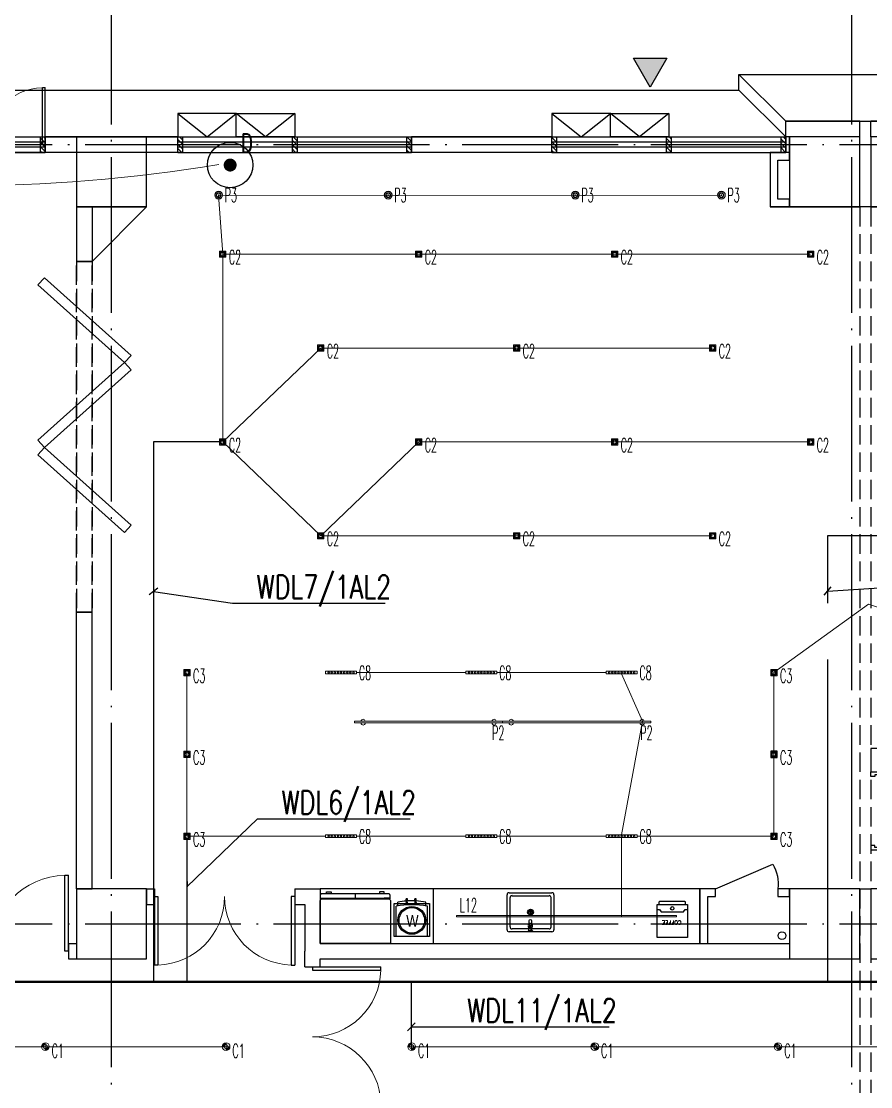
# Model space of a CAD drawing. Extents: x -621157 to 1764546, y -106808 to 741893.
# Drawn here: x 227343 to 238240, y 27911 to 41583 of the extents above; entities that cross this region are included whole.
import ezdxf
from ezdxf import colors
from ezdxf.entities.mleader import LeaderData, LeaderLine
from ezdxf.math import Vec2, Vec3

# ---------------------------------------------------------------- set-up
doc = ezdxf.new("R2010")
doc.units = 0
doc.header["$LTSCALE"] = 1000
doc.header["$MEASUREMENT"] = 0
for name, pattern in [('DASH', [0.35, 0.25, -0.1]), ('DOT', [6.35, 0, -6.35]), ('XREF-A-101-平面图_t3$0$__DASH', [0.35, 0.25, -0.1]), ('XREF-A-101-平面图_t3$0$DASH', [0.35, 0.25, -0.1]), ('XREF-A-101-平面图_t3$0$DOTE', [2.42, 2, -0.2, 0.02, -0.2])]:
    doc.linetypes.add(name, pattern=pattern)
for name, color, linetype in [('0-底图', 7, 'Continuous'), ('E-SIG_TEXT', 2, 'Continuous'), ('EQUIP-动力', 3, 'Continuous'), ('WIRE-动力', 130, 'Continuous'), ('WIRE-照明', 4, 'Continuous'), ('XREF-A-101-平面图_t3$0$A-COLUMN', 8, 'Continuous'), ('XREF-A-101-平面图_t3$0$A-DOTE', 8, 'Continuous'), ('XREF-A-101-平面图_t3$0$A-GROUND', 8, 'Continuous'), ('XREF-A-101-平面图_t3$0$A-SEE', 8, 'Continuous'), ('XREF-A-101-平面图_t3$0$A-WALL-FILL', 8, 'Continuous'), ('XREF-A-101-平面图_t3$0$A-WINDOW', 8, 'Continuous'), ('XREF-A-101-平面图_t3$0$A-开启符号', 8, 'Continuous'), ('XREF-A-101-平面图_t3$0$DOOR-INF', 8, 'Continuous'), ('XREF-A-101-平面图_t3$0$F-B-INF', 8, 'Continuous'), ('XREF-A-101-平面图_t3$0$F-L-INF', 8, 'Continuous'), ('XREF-A-101-平面图_t3$0$GLASS WALL-INF', 8, 'Continuous'), ('XREF-A-101-平面图_t3$0$GROUND', 8, 'Continuous'), ('XREF-A-101-平面图_t3$0$I-SURFACE', 8, 'Continuous'), ('XREF-A-101-平面图_t3$0$I-WALL-GYPSUM', 8, 'Continuous'), ('XREF-A-101-平面图_t3$0$PARTITION-INF', 8, 'Continuous'), ('XREF-A-101-平面图_t3$0$PUB_HATCH', 8, 'Continuous'), ('XREF-A-101-平面图_t3$0$PUB_TEXT', 8, 'Continuous'), ('XREF-A-101-平面图_t3$0$VPIPE-消防', 8, 'Continuous'), ('照明回路线', 1, 'Continuous')]:
    doc.layers.add(name, color=color, linetype=linetype)
doc.layers.add('00-照明回路线', color=6, linetype='Continuous', lineweight=0)
doc.layers.add('LIGHT-INF', color=6, linetype='Continuous', lineweight=0)
doc.styles.add('DIM-FONT', font='romans.shx', dxfattribs={"width": 0.8, "bigfont": 'hzdxc.shx'})
doc.styles.add('E-FST', font='txt.shx', dxfattribs={"width": 0.75, "height": 250, "bigfont": '@@gbcbig.shx'})
doc.styles.add('INF DIM', font='SIMPLEX.SHX', dxfattribs={"width": 0.7, "bigfont": 'hztxt.shx'})
doc.styles.get("Standard").update_dxf_attribs({"font": 'romans.shx', "bigfont": 'HZDXC.SHX'})
doc.styles.add('XREF-A-101-平面图_t3$0$69F Layout plan$0$Standard', font='arial.ttf', dxfattribs={"width": 0.8})
doc.styles.add('XREF-A-101-平面图_t3$0$ROMANS', font='romans.shx')

# ---------------------------------------------------------------- blocks, each defined once
blk = doc.blocks.new('XREF-A-101-平面图_t3$0$轴网')
at = {"layer": 'XREF-A-101-平面图_t3$0$A-DOTE', "linetype": 'XREF-A-101-平面图_t3$0$DOTE'}
for p, q in [((28500, -3300), (28500, 43300)), ((38000, -3300), (38000, 43300)), ((-3300, 40000), (69800, 40000)), ((-3300, 30000), (69800, 30000))]:
    blk.add_line(p, q, dxfattribs=at)
blk = doc.blocks.new('XREF-A-101-平面图_t3$0$G$C869EB286')
at = {"layer": 'XREF-A-101-平面图_t3$0$A-WINDOW'}
h = blk.add_hatch(dxfattribs=at)
h.set_pattern_fill('ANSI31', color=256, scale=25)
h.set_pattern_definition([(45, (-143.957, -89940), (-28.0633, 28.0633), [])])
h.paths.add_polyline_path([(0, 60), (200, 60), (200, 0), (0, 0)])
blk.add_lwpolyline([(0, 60), (200, 60), (200, 0), (0, 0)], close=True, dxfattribs=at)
blk = doc.blocks.new('XREF-A-101-平面图_t3$0$柱网1F')
at = {"layer": 'XREF-A-101-平面图_t3$0$A-COLUMN'}
for points in [[(28050, -800), (28950, -800), (28950, 100), (28050, 100)], [(37200, -800), (38100, -800), (38100, 100), (37200, 100)], [(38240, -800), (39140, -800), (39140, 100), (38240, 100)], [(28050, -10450), (28950, -10450), (28950, -9550), (28050, -9550)], [(37200, -10450), (38100, -10450), (38100, -9550), (37200, -9550)], [(38240, -10450), (39140, -10450), (39140, -9550), (38240, -9550)]]:
    blk.add_lwpolyline(points, close=True, dxfattribs=at)
blk = doc.blocks.new('XREF-A-101-平面图_t3$0$Reflesh-900')
for p, q in [((450, 53), (-450, 53)), ((-450, 53), (-370, 53)), ((0, 0), (0, 53))]:
    blk.add_line(p, q)
for points in [[(-430, 64, -0.414214), (-450, 84), (-450, 634), (450, 634), (450, 84, -0.414214), (430, 64)], [(435, -1, 0.368203), (451, 19), (451, 53), (-449, 53), (-449, 19, 0.368203), (-432, -1, -0.001541)]]:
    blk.add_lwpolyline(points, format="xyb", close=True)
for points in [[(-370, -3), (-370, -24, 0.414214), (-365, -29), (-315, -29, 0.414214), (-310, -24), (-310, 0)], [(370, -3), (370, -24, -0.414214), (365, -29), (315, -29, -0.414214), (310, -24), (310, 0)]]:
    blk.add_lwpolyline(points, format="xyb")
blk = doc.blocks.new('XREF-A-101-平面图_t3$0$coffeemachine_PL-01')
blk.add_lwpolyline([(-195, 426), (195, 426), (195, 0), (-195, 0)], close=True)
at = {"color": 8}
blk.add_lwpolyline([(195, 64), (165, 64), (144, 93), (0, 93), (-144, 93), (-165, 64), (-195, 64)], dxfattribs=at)
blk.add_lwpolyline([(-172, 0), (-172, -26, 0.414214), (-162, -36), (162, -36, 0.414214), (172, -26), (172, 0)], format="xyb", dxfattribs=at)
blk.add_circle((0, 50), 22.5)
at = {"insert": (7, 233), "char_height": 50, "width": 870.54, "attachment_point": 5, "style": 'XREF-A-101-平面图_t3$0$ROMANS'}
blk.add_mtext('COFFEE', dxfattribs=at)
blk = doc.blocks.new('XREF-A-101-平面图_t3$0$A$C4A4B287C')
at = {"layer": 'XREF-A-101-平面图_t3$0$GLASS WALL-INF', "elevation": -1}
blk.add_lwpolyline([(100, 300), (100, 0), (0, 0), (0, 300)], close=True, dxfattribs=at)
blk = doc.blocks.new('XREF-A-101-平面图_t3$0$EW23')
at = {"color": 5}
for p, q in [((7205, 24900, 0), (7205, 23970, 0)), ((7205, 24900, 0), (7245, 24900, 0)), ((7245, 24900, 0), (7245, 23970, 0)), ((7245, 24780, 0), (7205, 24780, 0)), ((7205, 24090, 0), (7246, 24090, 0)), ((7205, 23970, 0), (7245, 23970, 0))]:
    blk.add_line(p, q, dxfattribs=at)
at = {"color": 5, "elevation": 0}
for points in [[(7215, 24995), (7175, 24995), (7175, 24895), (7205, 24895), (7205, 24940), (7233, 24940), (7233, 24985), (7233, 24995), (7215, 24995)], [(8135, 24995), (8175, 24995), (8175, 24895), (8140, 24895), (8140, 24940), (8117, 24940), (8117, 24985), (8117, 24995), (8135, 24995)]]:
    blk.add_lwpolyline(points, close=True, dxfattribs=at)
at = {"color": 8, "elevation": 0}
for points in [[(7228, 24780), (7228, 24090)], [(7160, 24035), (7160, 24026), (7150, 24026), (7150, 24140), (7160, 24140), (7160, 24045)], [(7296, 24035), (7296, 24026), (7306, 24026), (7306, 24140), (7296, 24140), (7296, 24045)]]:
    blk.add_lwpolyline(points, dxfattribs=at)
for points in [[(7200, 24035), (7154, 24035), (7154, 24045), (7200, 24045)], [(7205, 24021), (7200, 24021), (7200, 24059), (7205, 24059)], [(7246, 24021), (7256, 24021), (7256, 24059), (7246, 24059)], [(7256, 24035), (7302, 24035), (7302, 24045), (7256, 24045)]]:
    blk.add_lwpolyline(points, close=True, dxfattribs=at)
at = {"color": 8}
blk.add_arc((7172, 24936, 0), 969, 274.4003, 357.8611, dxfattribs=at)
blk = doc.blocks.new('XREF-A-101-平面图_t3$0$A$C2C206FAC')
for p, q in [((0, 485), (400, 485)), ((0, 485), (0, 98)), ((400, 485), (400, 98)), ((20, 94), (20, 44)), ((148, 50), (145, 0)), ((145, 0), (160, 0)), ((148, 50), (150, 50)), ((155, 50), (157, 50)), ((157, 50), (160, 0)), ((260, 50), (257, 0)), ((257, 0), (272, 0)), ((260, 50), (262, 50)), ((267, 50), (269, 50)), ((269, 50), (272, 0)), ((380, 94), (380, 44))]:
    blk.add_line(p, q)
for centre, radius in [((200, 278), 179), ((200, 278), 164), ((153, 50), 2.6), ((265, 50), 2.6)]:
    blk.add_circle(centre, radius)
for centre, radius, start, end in [((200, 1084), 1006, 258.547, 281.4897), ((200, 1084), 1056, 260.1999, 267.1079), ((152, 54), 10.9, 296.6275, 243.5797), ((200, 1084), 1056, 267.7307, 273.2177), ((265, 54), 10.9, 296.6275, 243.5797), ((200, 1084), 1056, 273.8352, 279.8368)]:
    blk.add_arc(centre, radius, start, end)
at = {"insert": (1123, 210), "char_height": 150, "width": 1952.54, "attachment_point": 1, "rotation": 180, "style": 'XREF-A-101-平面图_t3$0$69F Layout plan$0$Standard'}
blk.add_mtext('\\pxi5.6747;W', dxfattribs=at)
blk = doc.blocks.new('XREF-A-101-平面图_t3$0$yuouioui')
at = {"linetype": 'XREF-A-101-平面图_t3$0$__DASH', "ltscale": 1000}
blk.add_lwpolyline([(300666, 20452), (301087, 20452), (301087, 20000), (300666, 20000)], close=True, dxfattribs=at)
at = {"linetype": 'XREF-A-101-平面图_t3$0$__DASH', "ltscale": 1000, "rotation": 89.98165643611132}
blk.add_blockref('XREF-A-101-平面图_t3$0$A$C2C206FAC', (301151, 20026), dxfattribs=at)
blk = doc.blocks.new('XREF-A-101-平面图_t3$0$WashBasin')
at = {"color": 8}
for p, q in [((272, 500), (272, 495)), ((272, 495), (285, 486)), ((272, 495), (302, 495)), ((285, 486), (285, 464)), ((285, 486), (302, 486)), ((285, 454), (285, 440)), ((332, 495), (302, 495)), ((320, 486), (302, 486)), ((332, 495), (320, 486)), ((320, 486), (320, 464)), ((320, 454), (320, 440)), ((332, 500), (332, 495)), ((300, 225), (300, 275)), ((275, 250), (325, 250))]:
    blk.add_line(p, q, dxfattribs=at)
for points in [[(0, 25), (0, 475)], [(25, 500), (575, 500)], [(600, 475), (600, 25)], [(575, 0), (25, 0)]]:
    blk.add_lwpolyline(points)
for points in [[(38, 63), (38, 438)], [(63, 463), (538, 463)], [(563, 438), (563, 63)], [(538, 38), (63, 38)]]:
    blk.add_lwpolyline(points, dxfattribs=at)
for points in [[(302, 464), (285, 464, 1), (285, 454), (302, 454)], [(302, 464), (320, 464, -1), (320, 454), (302, 454)], [(316, 397), (316, 355, -1), (289, 355), (289, 397)]]:
    blk.add_lwpolyline(points, format="xyb", dxfattribs=at)
for centre, radius in [((302, 423), 4.51), ((300, 250), 37.5), ((300, 250), 25)]:
    blk.add_circle(centre, radius, dxfattribs=at)
for centre, start, end in [((22, 478), 81.8699, 188.1301), ((578, 478), 351.8699, 98.1301), ((22, 22), 171.8699, 278.1301), ((578, 22), 261.8699, 8.1301)]:
    blk.add_arc(centre, 22.1, start, end)
for centre, radius, start, end in [((59, 441), 22.1, 81.8699, 188.1301), ((280, 434), 6.65, 75.1582, 220.8774), ((334, 480), 77.3, 220.8774, 232.5424), ((302, 420), 26.9, 162.3089, 257.9711), ((308, 539), 102, 255.1582, 266.5866), ((302, 420), 26.9, 47.1315, 132.7667), ((277, 406), 15.5, 3.2094, 52.5424), ((296, 539), 102, 273.4134, 284.8418), ((302, 420), 26.9, 282.4857, 17.3853), ((327, 406), 15.5, 127.4576, 176.7906), ((270, 480), 77.3, 307.4576, 319.1226), ((324, 434), 6.65, 319.1226, 104.8418), ((541, 441), 22.1, 351.8699, 98.1301), ((335, 410), 42.5, 183.2094, 198.0112), ((302, 399), 7.35, 198.0112, 271.9664), ((302, 399), 7.35, 268.0336, 341.9888), ((269, 410), 42.5, 341.9888, 356.7906), ((59, 59), 22.1, 171.8699, 278.1301), ((541, 59), 22.1, 261.8699, 8.1301)]:
    blk.add_arc(centre, radius, start, end, dxfattribs=at)
blk = doc.blocks.new('XREF-A-101-平面图_t3$0$G$C392A9A82')
blk.add_line((31818, -10350), (34463, -10350))
blk.add_lwpolyline([(32728, -9650), (32728, -10350)])
at = {"layer": 'XREF-A-101-平面图_t3$0$DOOR-INF'}
for points in [[(27655, -1901), (27738, -1808), (28850, -2804), (28767, -2897)], [(27655, -3893), (27738, -3986), (28850, -2990), (28767, -2897)], [(27655, -4079), (27738, -3986), (28850, -4983), (28767, -5075)]]:
    blk.add_lwpolyline(points, close=True, dxfattribs=at)
at = {"layer": 'XREF-A-101-平面图_t3$0$F-B-INF', "color": 8, "linetype": 'XREF-A-101-平面图_t3$0$__DASH'}
blk.add_lwpolyline([(28150, -6100), (28350, -6100), (28350, -1600), (28150, -1600)], close=True, dxfattribs=at)
at = {"layer": 'XREF-A-101-平面图_t3$0$F-L-INF', "ltscale": 0.15}
blk.add_lwpolyline([(31278, -9650), (31278, -10350), (36150, -10350), (36150, -9650)], close=True, dxfattribs=at)
at = {"layer": 'XREF-A-101-平面图_t3$0$I-SURFACE'}
blk.add_line((38200, -9650), (38340, -9650), dxfattribs=at)
at = {"layer": 'XREF-A-101-平面图_t3$0$I-WALL-GYPSUM'}
blk.add_lwpolyline([(37300, -900), (37300, -800), (37150, -800), (37150, -300), (37300, -300), (37300, -200), (37050, -200), (37050, -900), (37300, -900)], dxfattribs=at)
at = {"layer": 'XREF-A-101-平面图_t3$0$PARTITION-INF'}
for p, q in [((28150, -900), (28150, -1600)), ((29050, -900), (28150, -900)), ((29050, -900), (28350, -1600)), ((39490, -900), (37050, -900)), ((28350, -1600), (28150, -1600))]:
    blk.add_line(p, q, dxfattribs=at)
blk.add_lwpolyline([(36350, -9650), (37084, -9331, -0.164662), (37150, -9650)], format="xyb", dxfattribs=at)
blk.add_lwpolyline([(36350, -9650), (36150, -9650), (36150, -10350), (36250, -10350), (36250, -9750), (36350, -9750), (36350, -9650)], dxfattribs=at)
blk.add_lwpolyline([(37300, -9650), (37150, -9650), (37150, -9750), (37300, -9750)], close=True, dxfattribs=at)
at = {"layer": 'XREF-A-101-平面图_t3$0$VPIPE-消防'}
blk.add_circle((37202, -10251), 50, dxfattribs=at)
at = {"layer": 'XREF-A-101-平面图_t3$0$DOOR-INF', "xscale": -1}
blk.add_blockref('XREF-A-101-平面图_t3$0$A$C4A4B287C', (38440, -8149), dxfattribs=at)
at = {"layer": 'XREF-A-101-平面图_t3$0$DOOR-INF', "rotation": 90}
blk.add_blockref('XREF-A-101-平面图_t3$0$EW23', (63335, -16325, 0), dxfattribs=at)
at = {"layer": 'XREF-A-101-平面图_t3$0$F-L-INF', "ltscale": 0.15}
for name, p, rotation in [('XREF-A-101-平面图_t3$0$Reflesh-900', (31728, -9716), 180), ('XREF-A-101-平面图_t3$0$WashBasin', (34276, -9700), 180), ('XREF-A-101-平面图_t3$0$yuouioui', (52679, -310927), 90), ('XREF-A-101-平面图_t3$0$coffeemachine_PL-01', (35794, -9850), 180)]:
    blk.add_blockref(name, p, dxfattribs=dict(at, rotation=rotation))
blk = doc.blocks.new('XREF-A-101-平面图_t3$0$bz1')
at = {"layer": 'XREF-A-101-平面图_t3$0$PUB_HATCH'}
h = blk.add_hatch(color=1, dxfattribs=at)
h.dxf.hatch_style = 1
h.paths.add_polyline_path([(4866032, -641203), (4865818, -641573), (4866245, -641573)])
at = {"layer": 'XREF-A-101-平面图_t3$0$PUB_TEXT', "color": 1}
blk.add_lwpolyline([(4866032, -641203), (4865818, -641573), (4866245, -641573)], close=True, dxfattribs=at)
blk = doc.blocks.new('XREF-A-101-平面图_t3$0$G$C34B60025')
at = {"xscale": -1, "rotation": 180}
blk.add_blockref('XREF-A-101-平面图_t3$0$bz1', (-4830720, -740364), dxfattribs=at)
blk = doc.blocks.new('XREF-A-101-平面图_t3$0$WINDOW2DLIB$SYSLIB$00000001')
at = {"color": 0}
for points in [[(-0.5, 0.5), (-0.5, -0.5)], [(-0.5, 0.5), (0.5, 0.5)], [(0.5, -0.5), (0.5, 0.5)], [(0.5, 0.1667), (-0.5, 0.1667)], [(0.5, -0.1667), (-0.5, -0.1667)], [(-0.5, -0.5), (0.5, -0.5)]]:
    blk.add_lwpolyline(points, dxfattribs=at)
blk = doc.blocks.new('XREF-A-101-平面图_t3$0$DOOR2DLIB$SYSLIB$00000108')
at = {"color": 0}
for p, q in [((-0.5, 0), (-0.5, 0.4875)), ((-0.475, 0.4875), (-0.5, 0.4875)), ((-0.475, 0), (-0.475, 0.4875)), ((0.475, 0), (0.475, 0.4875)), ((0.475, 0.4875), (0.5, 0.4875)), ((0.5, 0), (0.5, 0.4875)), ((-0.5, 0), (-0.475, 0)), ((0.5, 0), (0.475, 0))]:
    blk.add_line(p, q, dxfattribs=at)
at = {"color": 0, "lineweight": 13}
for centre, start, end in [((-0.4875, 0), 0, 88.53072), ((0.4875, 0), 91.46928, 180)]:
    blk.add_arc(centre, 0.4875, start, end, dxfattribs=at)
blk = doc.blocks.new('XREF-A-101-平面图_t3$0$DOOR2DLIB$SYSLIB$00000107')
at = {"color": 0}
for p, q in [((0.45, 0.975), (0.5, 0.975)), ((0.45, 0), (0.45, 0.975)), ((0.5, 0), (0.5, 0.975)), ((0.5, 0), (0.45, 0))]:
    blk.add_line(p, q, dxfattribs=at)
at = {"color": 0, "lineweight": 13}
blk.add_arc((0.475, 0), 0.975, 91.4693, 180, dxfattribs=at)
blk = doc.blocks.new('XREF-A-101-平面图_t3')
at = {"layer": 'XREF-A-101-平面图_t3$0$A-GROUND', "linetype": 'XREF-A-101-平面图_t3$0$DASH'}
for points in [[(238100, 39200), (238100, 600)], [(238240, 39200), (238240, 600)]]:
    blk.add_lwpolyline(points, dxfattribs=at)
at = {"layer": 'XREF-A-101-平面图_t3$0$A-SEE', "linetype": 'XREF-A-101-平面图_t3$0$DASH'}
blk.add_lwpolyline([(228050, 38500), (228250, 38500), (228250, 34000), (228050, 34000)], close=True, dxfattribs=at)
at = {"layer": 'XREF-A-101-平面图_t3$0$A-WALL-FILL', "color": 171}
for p, q in [((238100, 40300), (237150, 40300)), ((247600, 40300), (238240, 40300))]:
    blk.add_line(p, q, dxfattribs=at)
at = {"layer": 'XREF-A-101-平面图_t3$0$A-开启符号', "linetype": 'Continuous'}
for points in [[(229350, 40400), (229350, 40100), (230100, 40100), (230100, 40400)], [(230850, 40400), (230850, 40100), (230100, 40100), (230100, 40400)], [(234150, 40400), (234150, 40100), (234900, 40100), (234900, 40400)], [(235650, 40400), (235650, 40100), (234900, 40100), (234900, 40400)]]:
    blk.add_lwpolyline(points, close=True, dxfattribs=at)
for points in [[(229350, 40400), (229725, 40100), (230100, 40400)], [(230850, 40400), (230475, 40100), (230100, 40400)], [(234150, 40400), (234525, 40100), (234900, 40400)], [(235650, 40400), (235275, 40100), (234900, 40400)]]:
    blk.add_lwpolyline(points, dxfattribs=at)
at = {"layer": 'XREF-A-101-平面图_t3$0$GROUND'}
for p, q in [((236550, 40900), (237150, 40300)), ((236550, 40700), (237150, 40100)), ((237150, 40100), (237150, 40300)), ((237150, 40300), (247200, 40300)), ((213350, 40100), (237150, 40100))]:
    blk.add_line(p, q, dxfattribs=at)
blk.add_lwpolyline([(213350, 40700), (236550, 40700), (236550, 40900), (247200, 40900)], dxfattribs=at)
at = {"layer": 'XREF-A-101-平面图_t3$0$A-COLUMN'}
blk.add_blockref('XREF-A-101-平面图_t3$0$柱网1F', (200000, 40000), dxfattribs=at)
at = {"layer": 'XREF-A-101-平面图_t3$0$A-DOTE'}
blk.add_blockref('XREF-A-101-平面图_t3$0$轴网', (200000, 0), dxfattribs=at)
at = {"layer": 'XREF-A-101-平面图_t3$0$A-WINDOW', "rotation": 270}
for p in [(227590, 40100), (229350, 40100), (230820, 40100), (232290, 40100), (234150, 40100), (235620, 40100), (237090, 40100)]:
    blk.add_blockref('XREF-A-101-平面图_t3$0$G$C869EB286', p, dxfattribs=at)
blk.add_blockref('XREF-A-101-平面图_t3$0$G$C392A9A82', (199900, 40100))
at = {"layer": 'XREF-A-101-平面图_t3$0$A-WALL-FILL', "color": 171}
for p, q in [((237150, 40100), (237150, 40300)), ((238100, 40100), (238100, 40300)), ((238240, 40100), (238240, 40300)), ((229350, 40100), (227650, 40100)), ((234150, 40100), (232350, 40100)), ((238100, 40100), (237150, 40100)), ((237200, 40100), (237150, 40100)), ((237200, 39900), (237200, 40100)), ((247600, 40100), (238240, 40100)), ((229350, 39900), (227650, 39900)), ((234150, 39900), (232350, 39900)), ((237200, 39900), (237150, 39900))]:
    blk.add_line(p, q, dxfattribs=at)
for points in [[(227650, 39900), (227650, 40100)], [(229350, 39900), (229350, 40100)], [(232350, 39900), (232350, 40100)], [(234150, 39900), (234150, 40100)], [(237150, 39900), (237150, 40100)]]:
    blk.add_lwpolyline(points, dxfattribs=at)
at = {"layer": 'XREF-A-101-平面图_t3$0$A-WINDOW'}
blk.add_line((227650, 39900), (226150, 39900), dxfattribs=at)
at = {"layer": 'XREF-A-101-平面图_t3$0$I-WALL-GYPSUM'}
for p, q in [((228050, 39200), (228050, 38500)), ((228250, 39200), (228050, 39200)), ((228250, 39200), (228250, 38500)), ((228250, 38500), (228050, 38500)), ((228050, 30450), (228050, 34000)), ((228050, 34000), (228250, 34000)), ((228250, 30450), (228250, 34000)), ((228050, 30450), (228250, 30450)), ((228950, 30450), (229050, 30450)), ((228950, 30450), (228950, 30250)), ((230850, 30450), (231178, 30450)), ((231178, 30450), (231178, 29750)), ((228950, 30250), (229050, 30250)), ((230850, 30250), (230978, 30250)), ((230978, 30250), (230978, 29650)), ((227950, 29750), (228050, 29750)), ((228050, 29750), (228050, 29550)), ((231178, 29750), (237200, 29750)), ((237200, 29750), (237200, 29550)), ((227950, 29550), (228050, 29550)), ((230978, 29450), (230978, 29650)), ((231178, 29450), (231178, 29550)), ((231178, 29550), (237200, 29550))]:
    blk.add_line(p, q, dxfattribs=at)
for points in [[(229050, 30450), (229050, 30250)], [(230850, 30450), (230850, 30250)], [(227950, 29750), (227950, 29550)], [(230978, 29450), (231178, 29450)]]:
    blk.add_lwpolyline(points, dxfattribs=at)
blk.add_blockref('XREF-A-101-平面图_t3$0$G$C34B60025', (200100, 139900))
at = {"layer": 'XREF-A-101-平面图_t3$0$A-WINDOW'}
for name, p, xscale, yscale, zscale, rotation in [('XREF-A-101-平面图_t3$0$DOOR2DLIB$SYSLIB$00000108', (226900, 40000), -1500, -1500, -1500, 180), ('XREF-A-101-平面图_t3$0$WINDOW2DLIB$SYSLIB$00000001', (226150, 40000), -2999.999999998645, 200, -2999.999999998645, 180), ('XREF-A-101-平面图_t3$0$WINDOW2DLIB$SYSLIB$00000001', (230850, 40000), -2999.999999998645, 200, -2999.999999998645, 180), ('XREF-A-101-平面图_t3$0$WINDOW2DLIB$SYSLIB$00000001', (235650, 40000), -2999.999999998645, 200, -2999.999999998645, 180), ('XREF-A-101-平面图_t3$0$DOOR2DLIB$SYSLIB$00000108', (231078, 28550), 1800, -1800, 1800, 90)]:
    blk.add_blockref(name, p, dxfattribs=dict(at, xscale=xscale, yscale=yscale, zscale=zscale, rotation=rotation))
for name, p, xscale, yscale, zscale in [('XREF-A-101-平面图_t3$0$DOOR2DLIB$SYSLIB$00000107', (227450, 29650), 1000, 1000, 1000), ('XREF-A-101-平面图_t3$0$DOOR2DLIB$SYSLIB$00000108', (229950, 30350), 1800, -1800, 1800)]:
    blk.add_blockref(name, p, dxfattribs=dict(at, xscale=xscale, yscale=yscale, zscale=zscale))
blk = doc.blocks.new('Infinity011318299')
at = {"linetype": 'DOT'}
blk.add_wipeout([(-40, 40), (40, 40), (40, -40), (-40, -40)], dxfattribs=at)
for points in [[(40, 40), (-40, 40), (-40, -40), (40, -40)], [(30, 30), (30, -30), (-30, -30), (-30, 30)]]:
    blk.add_lwpolyline(points, close=True)
for radius in [29.3, 22.5]:
    blk.add_circle((0, 0), radius)
at = {"style": 'INF DIM', "width": 0.5}
blk.add_text('C2', height=180, dxfattribs=at).set_placement((78, -130))
blk = doc.blocks.new('Infinity0113182699')
at = {"linetype": 'DASH', "ltscale": 0.02}
blk.add_lwpolyline([(-2, 1), (2, 1), (2, -1), (-2, -1)], close=True, dxfattribs=at)
for radius in [50, 47, 31, 30, 26.6, 4.39, 2.82]:
    blk.add_circle((0, 0), radius)
at = {"style": 'INF DIM', "width": 0.5}
blk.add_text('P3', height=180, dxfattribs=at).set_placement((77, -90))
blk = doc.blocks.new('Infinity01131843401')
blk.add_lwpolyline([(-200, -17), (-200, 18), (200, 18), (200, -17)], close=True)
for centre in [(-160, 0), (-120, 0), (-80, 0), (-40, 0), (0, 0), (40, 0), (80, 0), (120, 0), (160, 0)]:
    blk.add_circle(centre, 10)
at = {"style": 'INF DIM', "width": 0.5}
blk.add_text('C8', height=180, dxfattribs=at).set_placement((228, -92))
blk = doc.blocks.new('Infinity0113190799')
blk.add_lwpolyline([(0, 11), (1900, 11), (1900, -11), (0, -11)], close=True)
at = {"extrusion": (0, 0, -1)}
for start_param, end_param in [(5.044865, 7.521506), (1.844926, 4.438259)]:
    blk.add_ellipse((110, -1), major_axis=(0, 36.8), ratio=0.797336, start_param=start_param, end_param=end_param, dxfattribs=at)
for start_param, end_param in [(5.044865, 7.521506), (8.128111, 10.721445)]:
    blk.add_ellipse((1790, -1), major_axis=(0, 36.8), ratio=0.797336, start_param=start_param, end_param=end_param)
at = {"style": 'INF DIM', "width": 0.5}
blk.add_text('P2', height=180, dxfattribs=at).set_placement((1765, -228))
blk = doc.blocks.new('Infinity011318299123')
at = {"linetype": 'DOT'}
blk.add_wipeout([(-40, 40), (40, 40), (40, -40), (-40, -40)], dxfattribs=at)
for points in [[(40, 40), (-40, 40), (-40, -40), (40, -40)], [(30, 30), (30, -30), (-30, -30), (-30, 30)]]:
    blk.add_lwpolyline(points, close=True)
for radius in [29.3, 22.5]:
    blk.add_circle((0, 0), radius)
at = {"style": 'INF DIM', "width": 0.5}
blk.add_text('C3', height=180, dxfattribs=at).set_placement((78, -130))
blk = doc.blocks.new('A$Cffee1762')
h = blk.add_hatch(color=8)
h.dxf.hatch_style = 1
h.paths.add_polyline_path([(-50, 0), (-24, 0, -0.414214), (0, 24), (0, 50, 0.414214)])
h.paths.add_polyline_path([(0, -24), (0, -50, 0.414214), (50, 0), (24, 0, -0.414214)])
at = {"color": 8}
for points in [[(50, 0), (-50, 0)], [(0, 50), (0, -50)]]:
    blk.add_lwpolyline(points, dxfattribs=at)
blk.add_circle((0, 0), 50)
blk.add_circle((0, 0), 24.5, dxfattribs=at)
at = {"style": 'INF DIM', "width": 0.5}
blk.add_text('C1', height=180, dxfattribs=at).set_placement((81, -144))
blk = doc.blocks.new('*U24665')
at = {"layer": 'LIGHT-INF'}
blk.add_blockref('A$Cffee1762', (-71, 47), dxfattribs=at)
blk = doc.blocks.new('*U24664')
at = {"layer": 'LIGHT-INF', "color": 0, "linetype": 'ByBlock', "lineweight": -2}
for p in [(-30550, 0), (-28200, 0), (-25850, 0)]:
    blk.add_blockref('*U24665', p, dxfattribs=at)
blk = doc.blocks.new('*U24667')
at = {"layer": 'LIGHT-INF'}
blk.add_blockref('A$Cffee1762', (-71, 47), dxfattribs=at)
blk = doc.blocks.new('*U24666')
at = {"layer": 'LIGHT-INF', "color": 0, "linetype": 'ByBlock', "lineweight": -2}
for p in [(0, 0), (2320, 0), (4640, 0), (6960, 0), (9280, 0), (11600, 0), (13920, 0)]:
    blk.add_blockref('*U24667', p, dxfattribs=at)
blk = doc.blocks.new('G$C6C03BD24')
at = {"layer": 'LIGHT-INF', "color": 6}
blk.add_lwpolyline([(32928, -9890), (35750, -9890), (35750, -9910), (32928, -9910)], close=True, dxfattribs=at)
for name, p in [('Infinity0113182699', (29875, -648)), ('Infinity0113182699', (32050, -648)), ('Infinity0113182699', (34450, -648)), ('Infinity0113182699', (36325, -648)), ('Infinity011318299', (29927, -1405)), ('Infinity011318299', (32441, -1405)), ('Infinity011318299', (34955, -1405)), ('Infinity011318299', (37469, -1405)), ('Infinity011318299', (31184, -2610)), ('Infinity011318299', (33698, -2610)), ('Infinity011318299', (36212, -2610)), ('Infinity011318299', (29927, -3815)), ('Infinity011318299', (32441, -3815)), ('Infinity011318299', (34955, -3815)), ('Infinity011318299', (37469, -3815)), ('Infinity011318299', (31184, -5020)), ('Infinity011318299', (33698, -5020)), ('Infinity011318299', (36212, -5020)), ('Infinity01131843401', (31445, -6775)), ('Infinity01131843401', (33245, -6775)), ('Infinity01131843401', (35045, -6775)), ('Infinity011318299123', (29468, -6775)), ('Infinity011318299123', (36998, -6775)), ('Infinity0113190799', (31618, -7410)), ('Infinity0113190799', (33518, -7410)), ('Infinity011318299123', (29468, -7825)), ('Infinity011318299123', (29468, -8875)), ('Infinity01131843401', (31445, -8875)), ('Infinity01131843401', (33245, -8875)), ('Infinity01131843401', (35045, -8875)), ('Infinity011318299123', (36998, -8875)), ('*U24666', (16121, -11622)), ('*U24664', (62971, -11622))]:
    blk.add_blockref(name, p, dxfattribs=at)
at = {"style": 'INF DIM', "width": 0.5}
blk.add_text('L12', height=180, dxfattribs=at).set_placement((32968, -9851))
at = {"linetype": 'DOT'}
blk.add_wipeout([(36958, -7785), (37038, -7785), (37038, -7865), (36958, -7865)], dxfattribs=at)
for points in [[(37038, -7785), (36958, -7785), (36958, -7865), (37038, -7865)], [(37028, -7795), (37028, -7855), (36968, -7855), (36968, -7795)]]:
    blk.add_lwpolyline(points, close=True)
for radius in [29.3, 22.5]:
    blk.add_circle((36998, -7825), radius)
at = {"style": 'INF DIM', "width": 0.5}
blk.add_text('C3', height=180, dxfattribs=at).set_placement((37076, -7955))
blk = doc.blocks.new('_Oblique')
at = {"color": 0, "linetype": 'ByBlock', "lineweight": -2}
blk.add_line((-0.5, -0.5), (0.5, 0.5), dxfattribs=at)
blk = doc.blocks.new('$equip$00001312')
at = {"const_width": 0.167}
blk.add_lwpolyline([(-0.083, 0, 1), (0.083, 0, 1)], format="xyb", close=True, dxfattribs=at)
blk.add_circle((0, 0), 0.583)
at = {"flags": 9}
blk.add_attdef('A', (0, 0), '', height=0.00002, dxfattribs=at)
blk = doc.blocks.new('G$C6BB38B06')
at = {"layer": 'EQUIP-动力', "xscale": 500, "yscale": 500, "zscale": 500}
blk.add_blockref('$equip$00001312', (0, 0), dxfattribs=at)
blk = doc.blocks.new('G$C584A34C2')
at = {"layer": 'WIRE-动力'}
blk.add_blockref('G$C6BB38B06', (0, 0), dxfattribs=at)
at = {"layer": 'E-SIG_TEXT', "style": 'DIM-FONT', "width": 0.7}
blk.add_text('D', height=240, rotation=360, dxfattribs=at).set_placement((137, 162))
blk = doc.blocks.new('G$C29990FA8')
at = {"layer": '00-照明回路线', "ltscale": 5}
for p, q in [((36325, -653), (29871, -648)), ((29871, -648), (29927, -1405)), ((29927, -1405), (29927, -3815)), ((29927, -1405), (37469, -1405)), ((31184, -2610), (29927, -3815)), ((36212, -2610), (31184, -2610)), ((29927, -3815), (31184, -5020)), ((32441, -3815), (31184, -5020)), ((37469, -3815), (32441, -3815)), ((31184, -5020), (36212, -5020)), ((36998, -6775), (38211, -5895)), ((38211, -5895), (38812, -6100)), ((29468, -6775), (29468, -7825)), ((33045, -6775), (31645, -6775)), ((34845, -6775), (33445, -6775)), ((35311, -7399), (35045, -6792)), ((36998, -8875), (36998, -6775)), ((31729, -7399), (35311, -7399)), ((35045, -8858), (35311, -7399)), ((29468, -7825), (29468, -8875)), ((31245, -8875), (29468, -8875)), ((33045, -8875), (31645, -8875)), ((34845, -8875), (33445, -8875)), ((35245, -8875), (36998, -8875)), ((35045, -8893), (35045, -9900)), ((10625, -11575), (29970, -11575)), ((32350, -11575), (62900, -11575))]:
    blk.add_line(p, q, dxfattribs=at)
blk.add_arc((26511, 20124), 20655, 260.7384, 279.3729, dxfattribs=at)
at = {"layer": 'WIRE-照明'}
for points in [[(29887, -3815), (29039, -3815), (29039, -10744)], [(38831, -5020), (37684, -5020), (37684, -5882)], [(37684, -6607), (37684, -10744)], [(29468, -8915), (29468, -10744)], [(32347, -11525), (32347, -10744)]]:
    blk.add_lwpolyline(points, dxfattribs=at)
at = {"layer": 'WIRE-动力', "color": 130}
blk.add_blockref('G$C584A34C2', (30022, -262), dxfattribs=at)
at = {"layer": '照明回路线'}
ml = blk.add_multileader_mtext('Standard', dxfattribs=at)
ml.set_content('{\\Ftxt,whgtxt|c134;WDL8/1AL2}', color=4, style='E-FST')
ml.set_leader_properties(color=256)
ml.set_arrow_properties(name='OBLIQUE')
ml.build(insert=Vec2(0, 0))
ml.multileader.update_dxf_attribs({"text_left_attachment_type": 6, "text_right_attachment_type": 7, "dogleg_length": 289, "arrow_head_size": 100})
ctx = ml.context
ctx.base_point, ctx.char_height, ctx.arrow_head_size, ctx.landing_gap_size, ctx.plane_origin = Vec3(39558, -5629), 300, 100, 20, Vec3(41850, -4055)
ctx.left_attachment, ctx.right_attachment = 6, 7
notes = []
notes.append((ctx, [(1, (1, 1, 0), (39269, -5629), (1, 0), 289, [(0, [(37684, -5729)], 0, [])])]))
ctx.mtext.insert, ctx.mtext.flow_direction = Vec3(39578, -5269), 5
ml = blk.add_multileader_mtext('Standard', dxfattribs=at)
ml.set_content('{\\Ftxt,whgtxt|c134;WDL7/1AL2}', color=4, style='E-FST')
ml.set_leader_properties(color=256)
ml.set_arrow_properties(name='OBLIQUE')
ml.build(insert=Vec2(0, 0))
ml.multileader.update_dxf_attribs({"text_left_attachment_type": 6, "text_right_attachment_type": 7, "dogleg_length": 289, "arrow_head_size": 100})
ctx = ml.context
ctx.base_point, ctx.char_height, ctx.arrow_head_size, ctx.landing_gap_size, ctx.plane_origin = Vec3(30342, -5886), 300, 100, 20, Vec3(32266, -5145)
ctx.left_attachment, ctx.right_attachment = 6, 7
notes.append((ctx, [(1, (1, 1, 0), (30053, -5886), (1, 0), 289, [(0, [(29039, -5735)], 0, [])])]))
ctx.mtext.insert, ctx.mtext.flow_direction = Vec3(30362, -5526), 5
ml = blk.add_multileader_mtext('Standard', dxfattribs=at)
ml.set_content('{\\Ftxt,whgtxt|c134;WDL6/1AL2}', color=4, style='E-FST')
ml.set_leader_properties(color=256)
ml.set_arrow_properties(name='OBLIQUE')
ml.build(insert=Vec2(0, 0))
ml.multileader.update_dxf_attribs({"text_left_attachment_type": 6, "text_right_attachment_type": 7, "dogleg_length": 289, "arrow_head_size": 100})
ctx = ml.context
ctx.base_point, ctx.char_height, ctx.arrow_head_size, ctx.landing_gap_size, ctx.plane_origin = Vec3(30661, -8650), 300, 100, 20, Vec3(32584, -7909)
ctx.left_attachment, ctx.right_attachment = 6, 7
notes.append((ctx, [(1, (1, 1, 0), (30372, -8650), (1, 0), 289, [(0, [(29468, -9525)], 0, [])])]))
ctx.mtext.insert, ctx.mtext.flow_direction = Vec3(30681, -8290), 5
ml = blk.add_multileader_mtext('Standard', dxfattribs=at)
ml.set_content('{\\Ftxt,whgtxt|c134;WDL11/1AL2}', color=4, style='E-FST')
ml.set_leader_properties(color=256)
ml.set_arrow_properties(name='OBLIQUE')
ml.build(insert=Vec2(0, 0))
ml.multileader.update_dxf_attribs({"text_left_attachment_type": 6, "text_right_attachment_type": 7, "dogleg_length": 289, "arrow_head_size": 100})
ctx = ml.context
ctx.base_point, ctx.char_height, ctx.arrow_head_size, ctx.landing_gap_size, ctx.plane_origin = Vec3(33044, -11320), 300, 100, 20, Vec3(34686, -10354)
ctx.left_attachment, ctx.right_attachment = 6, 7
notes.append((ctx, [(1, (1, 1, 0), (32754, -11320), (1, 0), 289, [(0, [(32347, -11320)], 0, [])])]))
ctx.mtext.insert, ctx.mtext.flow_direction = Vec3(33064, -10960), 5
for ctx, leaders in notes:
    for number, flags, end, landing, length, lines in leaders:
        leader = LeaderData()
        leader.index, (leader.has_last_leader_line, leader.has_dogleg_vector, leader.attachment_direction) = number, flags
        leader.last_leader_point, leader.dogleg_vector, leader.dogleg_length = Vec3(end), Vec3(landing), length
        for number, points, colour, breaks in lines:
            line = LeaderLine()
            line.index, line.vertices, line.color, line.breaks = number, Vec3.list(points), colors.encode_raw_color(colour), breaks
            leader.lines.append(line)
        ctx.leaders.append(leader)

msp = doc.modelspace()

# ---------------------------------------------------------------- block references
at = {"layer": '0-底图'}
msp.add_blockref('XREF-A-101-平面图_t3', (0, 0), dxfattribs=at)

# ---------------------------------------------------------------- next in the draw order: block references
at = {"layer": 'WIRE-照明'}
msp.add_blockref('G$C6C03BD24', (200000, 40000), dxfattribs=at)

# ---------------------------------------------------------------- next in the draw order: linework, layer by layer
msp.add_lwpolyline([(205239, 33430, 30, 30, 0), (204089, 33430, 30, 30, 0.414214), (204039, 33380, 30, 30, 0), (204039, 29256, 30, 30, 0), (262770, 29256, 30, 0, 0)], format="xyseb", dxfattribs=at)

# ---------------------------------------------------------------- next in the draw order: block references
msp.add_blockref('G$C29990FA8', (200000, 40000), dxfattribs=at)

doc.saveas('drawing.dxf')
